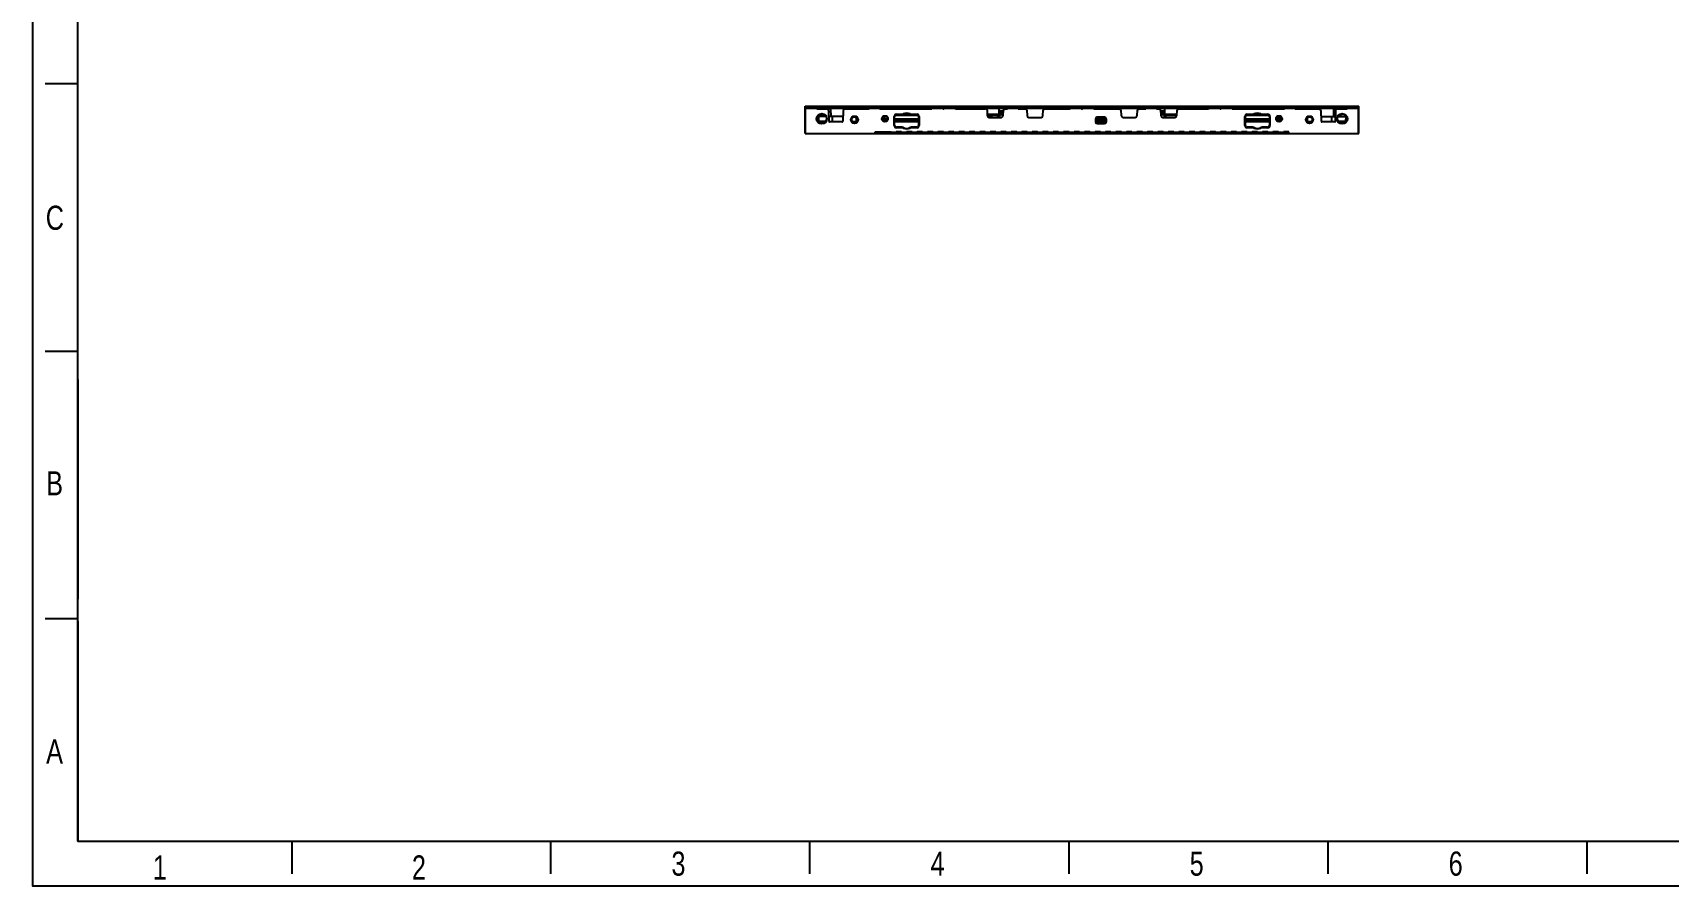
# Model space of a CAD drawing. Header units: millimetres. Extents: x 1927 to 14264, y 1863 to 5555.
# Drawn here: x 1927 to 3699, y 1863 to 2787 of the extents above; entities that cross this region are included whole.
import ezdxf

# ---------------------------------------------------------------- set-up
doc = ezdxf.new("R2010")
doc.units = ezdxf.units.MM
doc.layers.add('02___PRT_ALL_AXES', color=7, linetype='Continuous')
doc.styles.add('CKSTANDARD', font='arial.ttf')
doc.styles.add('Roamns', font='romans.shx')

# ---------------------------------------------------------------- blocks, each defined once
blk = doc.blocks.new('standard template')
for p, q in [((456, 14517), (54, 14517)), ((456, 11245), (54, 11245)), ((456, 10901), (456, 8211)), ((456, 8211), (456, 10446)), ((456, 6313), (456, 10291)), ((456, 7973), (54, 7973)), ((456, 7944), (456, 5254)), ((456, 5254), (37409, 5254)), ((3074, 5254), (3074, 4851)), ((6246, 4851), (6246, 5254)), ((9418, 4851), (9418, 5254)), ((12589, 4851), (12589, 5254)), ((15761, 4851), (15761, 5254)), ((18933, 4851), (18933, 5254))]:
    blk.add_line(p, q)
blk.add_lwpolyline([(37963, 4700), (-97, 4700), (-97, 30879), (37963, 30879)], close=True)
at = {"color": 7}
for points in [[(456, 6674), (456, 5964), (456, 5254), (456, 30226), (37409, 30226), (37409, 5254)], [(456, 9631), (456, 8921), (456, 8211)]]:
    blk.add_lwpolyline(points, dxfattribs=at)
at = {"style": 'CKSTANDARD', "width": 0.75}
for s, p in [('C', (62, 12732)), ('B', (67, 9483)), ('A', (67, 6202)), ('1', (1373, 4783)), ('2', (4545, 4783)), ('3', (7722, 4830)), ('4', (10894, 4830)), ('5', (14066, 4830)), ('6', (17237, 4830))]:
    blk.add_text(s, height=295, dxfattribs=at).set_placement(p)
at = {"style": 'Roamns'}
for tag, p in [('PAGE_NAME', (27466, 7594)), ('PROJECT_NAME', (27466, 6884)), ('DRAWN_NAME', (27466, 6174)), ('VERSION', (34241, 6174)), ('SELECT_DATA', (27466, 5464)), ('PAGE_NUMBER', (34241, 5464))]:
    blk.add_attdef(tag, p, '', height=285, dxfattribs=at)

msp = doc.modelspace()

# ---------------------------------------------------------------- linework, layer by layer
at = {"color": 7, "linetype": 'Continuous'}
for p, q in [((2763.77974, 2678.19868), (2763.77974, 2707.99868)), ((2763.77974, 2707.99868), (3363.77974, 2707.99868)), ((2763.77974, 2705.69868), (3363.77974, 2705.69868)), ((2764.27974, 2678.19868), (2764.27974, 2705.69868)), ((2776.57974, 2704.89868), (2775.77974, 2705.69868)), ((2776.57974, 2704.89868), (2787.09836, 2704.89868)), ((2778.08508, 2697.65663), (2778.23519, 2690.49063)), ((2786.24742, 2696.59868), (2778.10724, 2696.59868)), ((2778.77974, 2704.89868), (2778.77974, 2705.69868)), ((2785.02974, 2704.89868), (2785.02974, 2705.69868)), ((2787.52974, 2704.89868), (2787.52974, 2705.69868)), ((2789.09714, 2702.96848), (2789.50178, 2691.38123)), ((2804.7399, 2696.59868), (2789.31958, 2696.59868)), ((2790.02974, 2704.89868), (2790.02974, 2705.69868)), ((2793.27974, 2690.89868), (2793.27974, 2696.59868)), ((2804.96233, 2702.96848), (2804.5577, 2691.38123)), ((2806.96112, 2704.89868), (2832.97974, 2704.89868)), ((2817.81935, 2696.09868), (2816.74013, 2696.09868)), ((2819.42974, 2691.09868), (2819.42974, 2695.23406)), ((2824.12974, 2704.89868), (2824.12974, 2705.69868)), ((2833.77974, 2705.69868), (2832.97974, 2704.89868)), ((2844.57974, 2704.89868), (2843.77974, 2705.69868)), ((2844.57974, 2704.89868), (2900.97974, 2704.89868)), ((2847.52974, 2694.19868), (2847.72974, 2694.19868)), ((2847.52974, 2694.09868), (2853.02974, 2694.09868)), ((2847.77974, 2694.24868), (2847.72974, 2694.19868)), ((2847.77974, 2694.44868), (2847.77974, 2694.24868)), ((2848.17974, 2694.44868), (2847.77974, 2694.44868)), ((2847.77974, 2694.33408), (2847.85974, 2694.33408)), ((2847.85974, 2694.09868), (2847.85974, 2694.39868)), ((2848.09974, 2694.39868), (2847.85974, 2694.39868)), ((2847.85974, 2694.29868), (2848.09974, 2694.29868)), ((2848.09974, 2694.09868), (2848.09974, 2694.39868)), ((2848.09974, 2694.33408), (2848.17974, 2694.33408)), ((2848.17974, 2694.24868), (2848.17974, 2694.44868)), ((2848.22974, 2694.19868), (2848.17974, 2694.24868)), ((2848.22974, 2694.19868), (2848.52974, 2694.19868)), ((2848.57974, 2694.24868), (2848.52974, 2694.19868)), ((2848.57974, 2694.44868), (2848.57974, 2694.24868)), ((2848.97974, 2694.44868), (2848.57974, 2694.44868)), ((2848.57974, 2694.33408), (2848.65974, 2694.33408)), ((2848.65974, 2694.09868), (2848.65974, 2694.39868)), ((2848.89974, 2694.39868), (2848.65974, 2694.39868)), ((2848.65974, 2694.29868), (2848.89974, 2694.29868)), ((2848.89974, 2694.09868), (2848.89974, 2694.39868)), ((2848.89974, 2694.33408), (2848.97974, 2694.33408)), ((2848.97974, 2694.24868), (2848.97974, 2694.44868)), ((2849.02974, 2694.19868), (2848.97974, 2694.24868)), ((2849.02974, 2694.19868), (2849.32974, 2694.19868)), ((2849.37974, 2694.24868), (2849.32974, 2694.19868)), ((2849.37974, 2694.44868), (2849.37974, 2694.24868)), ((2849.77974, 2694.44868), (2849.37974, 2694.44868)), ((2849.37974, 2694.33408), (2849.45974, 2694.33408)), ((2849.45974, 2694.09868), (2849.45974, 2694.39868)), ((2849.69974, 2694.39868), (2849.45974, 2694.39868)), ((2849.45974, 2694.29868), (2849.69974, 2694.29868)), ((2849.69974, 2694.09868), (2849.69974, 2694.39868)), ((2849.69974, 2694.33408), (2849.77974, 2694.33408)), ((2849.77974, 2694.24868), (2849.77974, 2694.44868)), ((2849.82974, 2694.19868), (2849.77974, 2694.24868)), ((2849.82974, 2694.19868), (2850.12974, 2694.19868)), ((2850.17974, 2694.24868), (2850.12974, 2694.19868)), ((2850.17974, 2694.44868), (2850.17974, 2694.24868)), ((2850.57974, 2694.44868), (2850.17974, 2694.44868)), ((2850.17974, 2694.33408), (2850.25974, 2694.33408)), ((2850.25974, 2694.09868), (2850.25974, 2694.39868)), ((2850.49974, 2694.39868), (2850.25974, 2694.39868)), ((2850.25974, 2694.29868), (2850.49974, 2694.29868)), ((2850.49974, 2694.09868), (2850.49974, 2694.39868)), ((2850.49974, 2694.33408), (2850.57974, 2694.33408)), ((2850.57974, 2694.24868), (2850.57974, 2694.44868)), ((2850.62974, 2694.19868), (2850.57974, 2694.24868)), ((2850.62974, 2694.19868), (2853.02974, 2694.19868)), ((2853.42974, 2704.89868), (2853.42974, 2705.69868)), ((2860.27974, 2686.99868), (2860.27974, 2696.49868)), ((2860.27974, 2696.49868), (2860.77974, 2696.49868)), ((2860.77974, 2686.99868), (2860.77974, 2696.49868)), ((2860.77974, 2694.09868), (2886.77974, 2694.09868)), ((2861.73177, 2698.19868), (2885.82771, 2698.19868)), ((2862.77974, 2698.99868), (2868.44706, 2698.99869)), ((2862.77974, 2698.99868), (2862.77974, 2698.49868)), ((2862.77974, 2698.49868), (2868.44706, 2698.49868)), ((2868.44706, 2698.49868), (2868.44706, 2698.99868)), ((2870.00242, 2699.36327), (2870.22462, 2698.91535)), ((2876.69081, 2699.19868), (2870.86866, 2699.19868)), ((2877.5568, 2699.36338), (2877.33486, 2698.91534)), ((2878.77974, 2692.49868), (2878.77974, 2694.09868)), ((2879.11242, 2698.99869), (2884.77974, 2698.99868)), ((2879.11242, 2698.99868), (2879.11242, 2698.49868)), ((2879.11242, 2698.49868), (2884.77974, 2698.49868)), ((2884.77974, 2698.99868), (2884.77974, 2698.49868)), ((2885.77974, 2694.09868), (2885.77974, 2692.49868)), ((2886.77974, 2696.49868), (2886.77974, 2686.99868)), ((2887.27974, 2696.49868), (2886.77974, 2696.49868)), ((2887.27974, 2696.49868), (2887.27974, 2686.99868)), ((2890.02974, 2704.89868), (2890.02974, 2705.69868)), ((2892.52974, 2704.89868), (2892.52974, 2705.69868)), ((2898.77974, 2705.69868), (2898.77974, 2704.89868)), ((2901.77974, 2705.69868), (2900.97974, 2704.89868)), ((2913.17974, 2705.69868), (2913.17974, 2705.49868)), ((2913.77974, 2707.99868), (2913.77974, 2705.69868)), ((2914.37974, 2705.69868), (2914.37974, 2705.49868)), ((2926.57974, 2704.89868), (2925.77974, 2705.69868)), ((2926.57974, 2704.89868), (2959.35629, 2704.89868)), ((2928.77974, 2704.89868), (2928.77974, 2705.69868)), ((2935.02974, 2704.89868), (2935.02974, 2705.69868)), ((2937.52974, 2704.89868), (2937.52974, 2705.69868)), ((2940.02974, 2704.89868), (2940.02974, 2705.69868)), ((2960.85424, 2703.47719), (2961.16256, 2697.59401)), ((2961.07846, 2699.19868), (2974.12974, 2699.19868)), ((2961.13087, 2698.19868), (2972.17974, 2698.19868)), ((2961.14397, 2697.94868), (2966.27974, 2697.94868)), ((2972.17974, 2697.69868), (2961.16256, 2697.69868)), ((2963.20474, 2696.65868), (2961.45301, 2696.65868)), ((2961.47817, 2696.61868), (2965.5297, 2696.61868)), ((2966.12974, 2696.01868), (2962.08204, 2696.01868)), ((2962.45474, 2696.65868), (2962.45474, 2696.61868)), ((2963.15982, 2695.69868), (2976.39966, 2695.69868)), ((2965.82974, 2696.01868), (2965.82974, 2695.69868)), ((2966.02974, 2696.01868), (2966.02974, 2695.69868)), ((2966.12974, 2696.01868), (2966.12974, 2695.69868)), ((2966.27974, 2697.94868), (2966.27974, 2698.19868)), ((2967.77974, 2698.19868), (2967.77974, 2699.19868)), ((2969.77974, 2699.19868), (2969.77974, 2698.19868)), ((2971.77974, 2699.19868), (2971.77974, 2698.19868)), ((2972.17974, 2698.81868), (2972.17974, 2695.69868)), ((2972.17974, 2698.81868), (2974.12974, 2698.81868)), ((2972.27974, 2695.69868), (2972.27974, 2696.09868)), ((2972.27974, 2696.09868), (2974.87974, 2696.09868)), ((2973.27974, 2698.81868), (2973.27974, 2699.19868)), ((2974.12974, 2697.89868), (2974.12974, 2705.69868)), ((2974.12974, 2697.89868), (2974.87974, 2697.89868)), ((2975.37974, 2702.49868), (2974.87974, 2701.99868)), ((2974.87974, 2696.09868), (2974.87974, 2701.99868)), ((2974.87974, 2701.50868), (2978.02856, 2701.50868)), ((2978.02856, 2700.34868), (2974.87974, 2700.34868)), ((2978.44433, 2698.49868), (2974.87974, 2698.49868)), ((2978.65396, 2702.49868), (2975.37974, 2702.49868)), ((2978.02856, 2699.49868), (2978.02856, 2701.50868)), ((2978.02856, 2699.49868), (2978.49674, 2699.49868)), ((2978.39692, 2697.59401), (2978.70524, 2703.47719)), ((2980.20318, 2704.89868), (2982.97974, 2704.89868)), ((2983.77974, 2705.69868), (2982.97974, 2704.89868)), ((2994.57974, 2704.89868), (2993.77974, 2705.69868)), ((2994.57974, 2704.89868), (3002.35629, 2704.89868)), ((3003.42974, 2704.44299), (3003.42974, 2705.69868)), ((3003.85424, 2703.47719), (3004.16256, 2697.59401)), ((3004.96177, 2696.09868), (3005.27974, 2696.09868)), ((3005.27974, 2695.90697), (3005.27974, 2696.09868)), ((3006.15982, 2695.69868), (3019.39966, 2695.69868)), ((3021.39692, 2697.59401), (3021.70524, 2703.47719)), ((3023.20318, 2704.89868), (3050.97974, 2704.89868)), ((3037.52974, 2704.89868), (3037.52974, 2705.69868)), ((3040.02974, 2704.89868), (3040.02974, 2705.69868)), ((3042.52974, 2704.89868), (3042.52974, 2705.69868)), ((3048.77974, 2705.69868), (3048.77974, 2704.89868)), ((3051.77974, 2705.69868), (3050.97974, 2704.89868)), ((3063.17974, 2705.69868), (3063.17974, 2705.49868)), ((3063.77974, 2707.99868), (3063.77974, 2705.69868)), ((3064.37974, 2705.69868), (3064.37974, 2705.49868)), ((3076.57974, 2704.89868), (3075.77974, 2705.69868)), ((3076.57974, 2704.89868), (3104.35629, 2704.89868)), ((3078.27974, 2694.09868), (3090.27974, 2694.09868)), ((3078.27974, 2693.89868), (3078.27974, 2690.89868)), ((3078.77974, 2704.89868), (3078.77974, 2705.69868)), ((3088.27974, 2695.89868), (3080.27974, 2695.89868)), ((3090.27974, 2690.89868), (3090.27974, 2693.89868)), ((3105.85424, 2703.47719), (3106.16256, 2697.59401)), ((3108.15982, 2695.69868), (3121.39966, 2695.69868)), ((3122.27974, 2696.09868), (3122.59771, 2696.09868)), ((3122.27974, 2695.90697), (3122.27974, 2696.09868)), ((3123.39692, 2697.59401), (3123.70524, 2703.47719)), ((3124.12974, 2704.44299), (3124.12974, 2705.69868)), ((3125.20318, 2704.89868), (3132.97974, 2704.89868)), ((3133.77974, 2705.69868), (3132.97974, 2704.89868)), ((3144.57974, 2704.89868), (3143.77974, 2705.69868)), ((3144.57974, 2704.89868), (3147.35629, 2704.89868)), ((3148.85424, 2703.47719), (3149.16256, 2697.59401)), ((3152.17974, 2702.49868), (3148.90552, 2702.49868)), ((3149.06274, 2699.49868), (3149.52856, 2699.49868)), ((3152.67974, 2698.49868), (3149.11515, 2698.49868)), ((3149.52856, 2701.50868), (3152.67974, 2701.50868)), ((3149.52856, 2701.50868), (3149.52856, 2699.49868)), ((3152.67974, 2700.34868), (3149.52856, 2700.34868)), ((3151.15982, 2695.69868), (3164.39966, 2695.69868)), ((3152.67974, 2701.99868), (3152.17974, 2702.49868)), ((3152.67974, 2701.99868), (3152.67974, 2696.09868)), ((3152.67974, 2697.89868), (3153.42974, 2697.89868)), ((3152.98594, 2697.69868), (3152.67974, 2697.69868)), ((3152.67974, 2696.09868), (3155.27974, 2696.09868)), ((3153.42974, 2697.89868), (3153.42974, 2705.69868)), ((3153.42974, 2699.19868), (3166.48101, 2699.19868)), ((3154.27974, 2698.19868), (3166.42861, 2698.19868)), ((3155.27974, 2695.69868), (3155.27974, 2696.09868)), ((3166.39692, 2697.59401), (3166.70524, 2703.47719)), ((3168.20318, 2704.89868), (3200.97974, 2704.89868)), ((3187.52974, 2704.89868), (3187.52974, 2705.69868)), ((3190.02974, 2704.89868), (3190.02974, 2705.69868)), ((3192.52974, 2704.89868), (3192.52974, 2705.69868)), ((3198.77974, 2705.69868), (3198.77974, 2704.89868)), ((3201.77974, 2705.69868), (3200.97974, 2704.89868)), ((3213.17974, 2705.69868), (3213.17974, 2705.49868)), ((3213.77974, 2707.99868), (3213.77974, 2705.69868)), ((3214.37974, 2705.69868), (3214.37974, 2705.49868)), ((3226.57974, 2704.89868), (3225.77974, 2705.69868)), ((3226.57974, 2704.89868), (3282.97974, 2704.89868)), ((3228.77974, 2704.89868), (3228.77974, 2705.69868)), ((3235.02974, 2704.89868), (3235.02974, 2705.69868)), ((3237.52974, 2704.89868), (3237.52974, 2705.69868)), ((3240.27974, 2696.49868), (3240.77974, 2696.49868)), ((3240.27974, 2686.99868), (3240.27974, 2696.49868)), ((3240.77974, 2686.99868), (3240.77974, 2696.49868)), ((3240.77974, 2694.09868), (3266.77974, 2694.09868)), ((3241.73177, 2698.19868), (3265.82771, 2698.19868)), ((3241.77974, 2694.09868), (3241.77974, 2692.49868)), ((3242.77974, 2698.99868), (3248.44706, 2698.99869)), ((3242.77974, 2698.99868), (3242.77974, 2698.49868)), ((3242.77974, 2698.49868), (3248.44706, 2698.49868)), ((3248.44706, 2698.49868), (3248.44706, 2698.99868)), ((3248.77974, 2692.49868), (3248.77974, 2694.09868)), ((3250.00242, 2699.36327), (3250.22462, 2698.91535)), ((3250.86866, 2699.19868), (3256.69081, 2699.19868)), ((3257.5568, 2699.36338), (3257.33486, 2698.91534)), ((3259.11242, 2698.99869), (3264.77974, 2698.99868)), ((3259.11242, 2698.99868), (3259.11242, 2698.49868)), ((3259.11242, 2698.49868), (3264.77974, 2698.49868)), ((3264.77974, 2698.99868), (3264.77974, 2698.49868)), ((3267.27974, 2696.49868), (3266.77974, 2696.49868)), ((3266.77974, 2696.49868), (3266.77974, 2686.99868)), ((3267.27974, 2696.49868), (3267.27974, 2686.99868)), ((3274.12974, 2704.89868), (3274.12974, 2705.69868)), ((3276.92974, 2694.19868), (3274.52974, 2694.19868)), ((3274.52974, 2694.09868), (3280.02974, 2694.09868)), ((3276.97974, 2694.24868), (3276.92974, 2694.19868)), ((3277.37974, 2694.44868), (3276.97974, 2694.44868)), ((3276.97974, 2694.44868), (3276.97974, 2694.24868)), ((3276.97974, 2694.33408), (3277.05974, 2694.33408)), ((3277.29974, 2694.39868), (3277.05974, 2694.39868)), ((3277.05974, 2694.09868), (3277.05974, 2694.39868)), ((3277.05974, 2694.29868), (3277.29974, 2694.29868)), ((3277.29974, 2694.09868), (3277.29974, 2694.39868)), ((3277.29974, 2694.33408), (3277.37974, 2694.33408)), ((3277.37974, 2694.24868), (3277.37974, 2694.44868)), ((3277.42974, 2694.19868), (3277.37974, 2694.24868)), ((3277.42974, 2694.19868), (3277.72974, 2694.19868)), ((3277.77974, 2694.24868), (3277.72974, 2694.19868)), ((3278.17974, 2694.44868), (3277.77974, 2694.44868)), ((3277.77974, 2694.44868), (3277.77974, 2694.24868)), ((3277.77974, 2694.33408), (3277.85974, 2694.33408)), ((3278.09974, 2694.39868), (3277.85974, 2694.39868)), ((3277.85974, 2694.09868), (3277.85974, 2694.39868)), ((3277.85974, 2694.29868), (3278.09974, 2694.29868)), ((3278.09974, 2694.09868), (3278.09974, 2694.39868)), ((3278.09974, 2694.33408), (3278.17974, 2694.33408)), ((3278.17974, 2694.24868), (3278.17974, 2694.44868)), ((3278.22974, 2694.19868), (3278.17974, 2694.24868)), ((3278.22974, 2694.19868), (3278.52974, 2694.19868)), ((3278.57974, 2694.24868), (3278.52974, 2694.19868)), ((3278.97974, 2694.44868), (3278.57974, 2694.44868)), ((3278.57974, 2694.44868), (3278.57974, 2694.24868)), ((3278.57974, 2694.33408), (3278.65974, 2694.33408)), ((3278.89974, 2694.39868), (3278.65974, 2694.39868)), ((3278.65974, 2694.09868), (3278.65974, 2694.39868)), ((3278.65974, 2694.29868), (3278.89974, 2694.29868)), ((3278.89974, 2694.09868), (3278.89974, 2694.39868)), ((3278.89974, 2694.33408), (3278.97974, 2694.33408)), ((3278.97974, 2694.24868), (3278.97974, 2694.44868)), ((3279.02974, 2694.19868), (3278.97974, 2694.24868)), ((3279.02974, 2694.19868), (3279.32974, 2694.19868)), ((3279.37974, 2694.24868), (3279.32974, 2694.19868)), ((3279.77974, 2694.44868), (3279.37974, 2694.44868)), ((3279.37974, 2694.44868), (3279.37974, 2694.24868)), ((3279.37974, 2694.33408), (3279.45974, 2694.33408)), ((3279.69974, 2694.39868), (3279.45974, 2694.39868)), ((3279.45974, 2694.09868), (3279.45974, 2694.39868)), ((3279.45974, 2694.29868), (3279.69974, 2694.29868)), ((3279.69974, 2694.09868), (3279.69974, 2694.39868)), ((3279.69974, 2694.33408), (3279.77974, 2694.33408)), ((3279.77974, 2694.24868), (3279.77974, 2694.44868)), ((3279.82974, 2694.19868), (3279.77974, 2694.24868)), ((3279.82974, 2694.19868), (3280.02974, 2694.19868)), ((3283.77974, 2705.69868), (3282.97974, 2704.89868)), ((3294.57974, 2704.89868), (3293.77974, 2705.69868)), ((3294.57974, 2704.89868), (3320.59836, 2704.89868)), ((3303.42974, 2704.89868), (3303.42974, 2705.69868)), ((3308.12974, 2691.09868), (3308.12974, 2695.23406)), ((3310.81935, 2696.09868), (3309.74013, 2696.09868)), ((3322.59714, 2702.96848), (3323.00178, 2691.38123)), ((3322.81958, 2696.59868), (3338.2399, 2696.59868)), ((3334.27974, 2690.89868), (3334.27974, 2696.59868)), ((3337.52974, 2704.89868), (3337.52974, 2705.69868)), ((3338.46233, 2702.96848), (3338.0577, 2691.38123)), ((3340.02974, 2704.89868), (3340.02974, 2705.69868)), ((3340.46112, 2704.89868), (3350.97974, 2704.89868)), ((3341.31206, 2696.59868), (3349.45223, 2696.59868)), ((3341.48937, 2696.89326), (3341.49708, 2696.59868)), ((3342.52974, 2704.89868), (3342.52974, 2705.69868)), ((3343.93691, 2698.89664), (3343.99708, 2696.59868)), ((3345.36502, 2699.19868), (3346.45212, 2699.19868)), ((3348.77974, 2705.69868), (3348.77974, 2704.89868)), ((3349.47439, 2697.65663), (3349.32429, 2690.49063)), ((3351.77974, 2705.69868), (3350.97974, 2704.89868)), ((3363.27974, 2678.19868), (3363.27974, 2705.69868)), ((3363.77974, 2678.19868), (3363.77974, 2707.99868)), ((2763.77974, 2678.19868), (3363.77974, 2678.19868)), ((2804.058, 2690.89868), (2790.00147, 2690.89868)), ((2815.09636, 2691.09868), (2819.46311, 2691.09868)), ((2839.77974, 2678.19868), (2839.77974, 2680.19868)), ((2839.77974, 2680.19868), (2856.87899, 2680.19868)), ((2848.12451, 2692.49868), (2852.43497, 2692.49868)), ((2848.32937, 2680.19868), (2848.36597, 2679.58298)), ((2856.9522, 2679.58298), (2848.36597, 2679.58298)), ((3281.2713, 2679.29868), (2848.7058, 2679.29868)), ((2856.87899, 2680.19868), (2856.9522, 2679.58298)), ((2860.27974, 2686.99868), (2860.77974, 2686.99868)), ((2860.77974, 2692.49868), (2886.77974, 2692.49868)), ((2860.77974, 2691.09868), (2886.77974, 2691.09868)), ((2862.32376, 2680.19868), (2862.25055, 2679.58298)), ((2868.29545, 2679.58298), (2862.25055, 2679.58298)), ((2868.22225, 2680.19868), (2862.32376, 2680.19868)), ((2862.77974, 2684.49868), (2862.77974, 2684.99868)), ((2868.44706, 2684.99868), (2862.77974, 2684.99868)), ((2868.44706, 2684.49868), (2862.77974, 2684.49868)), ((2868.22225, 2680.19868), (2868.29545, 2679.58298)), ((2868.44706, 2684.49868), (2868.44706, 2684.99868)), ((2870.00267, 2684.13398), (2870.22462, 2684.58202)), ((2873.66701, 2680.19868), (2873.59381, 2679.58298)), ((2879.63871, 2679.58298), (2873.59381, 2679.58298)), ((2879.5655, 2680.19868), (2873.66701, 2680.19868)), ((2877.55705, 2684.1341), (2877.33486, 2684.58202)), ((2879.11242, 2684.99868), (2879.11242, 2684.49868)), ((2884.77974, 2684.99868), (2879.11242, 2684.99868)), ((2884.77974, 2684.49868), (2879.11242, 2684.49868)), ((2879.5655, 2680.19868), (2879.63871, 2679.58298)), ((2884.77974, 2684.49868), (2884.77974, 2684.99868)), ((2885.01026, 2680.19868), (2884.93706, 2679.58298)), ((2890.98196, 2679.58298), (2884.93706, 2679.58298)), ((2890.90876, 2680.19868), (2885.01026, 2680.19868)), ((2887.27974, 2686.99868), (2886.77974, 2686.99868)), ((2888.14337, 2679.29868), (2888.14337, 2678.49868)), ((2888.14337, 2678.49868), (2891.31949, 2679.09868)), ((2891.31949, 2678.49868), (2888.14337, 2678.49868)), ((2890.90876, 2680.19868), (2890.98196, 2679.58298)), ((2891.31949, 2678.54868), (2891.31949, 2679.09868)), ((2894.94933, 2678.19868), (2908.7393, 2679.21176)), ((2896.35352, 2680.19868), (2896.28032, 2679.58298)), ((2902.32522, 2679.58298), (2896.28032, 2679.58298)), ((2902.25201, 2680.19868), (2896.35352, 2680.19868)), ((2902.25201, 2680.19868), (2902.32522, 2679.58298)), ((2907.69677, 2680.19868), (2907.62357, 2679.58298)), ((2913.66847, 2679.58298), (2907.62357, 2679.58298)), ((2913.59527, 2680.19868), (2907.69677, 2680.19868)), ((2908.7393, 2679.21176), (2908.7393, 2679.29868)), ((2913.59527, 2680.19868), (2913.66847, 2679.58298)), ((2919.04003, 2680.19868), (2918.96682, 2679.58298)), ((2925.01172, 2679.58298), (2918.96682, 2679.58298)), ((2924.93852, 2680.19868), (2919.04003, 2680.19868)), ((2924.93852, 2680.19868), (2925.01172, 2679.58298)), ((2930.38328, 2680.19868), (2930.31008, 2679.58298)), ((2936.35498, 2679.58298), (2930.31008, 2679.58298)), ((2936.28177, 2680.19868), (2930.38328, 2680.19868)), ((2936.28177, 2680.19868), (2936.35498, 2679.58298)), ((2941.72654, 2680.19868), (2941.65333, 2679.58298)), ((2947.69823, 2679.58298), (2941.65333, 2679.58298)), ((2947.62503, 2680.19868), (2941.72654, 2680.19868)), ((2947.62503, 2680.19868), (2947.69823, 2679.58298)), ((2953.06979, 2680.19868), (2952.99659, 2679.58298)), ((2959.04149, 2679.58298), (2952.99659, 2679.58298)), ((2958.96828, 2680.19868), (2953.06979, 2680.19868)), ((2953.44405, 2678.19868), (2958.81715, 2679.29868)), ((2958.96828, 2680.19868), (2959.04149, 2679.58298)), ((2963.65922, 2679.27668), (2962.74701, 2679.29868)), ((2967.71137, 2679.20237), (2962.80871, 2678.19868)), ((2963.71802, 2679.27528), (2963.65922, 2679.27668)), ((2964.41305, 2680.19868), (2964.33984, 2679.58298)), ((2970.38474, 2679.58298), (2964.33984, 2679.58298)), ((2970.31154, 2680.19868), (2964.41305, 2680.19868)), ((2964.72858, 2679.25218), (2964.7024, 2679.25272)), ((2964.72842, 2679.25215), (2964.7024, 2679.25272)), ((2968.4656, 2679.19868), (2968.4656, 2679.29868)), ((2968.4656, 2679.19868), (3165.5437, 2679.19868)), ((2970.31154, 2680.19868), (2970.38474, 2679.58298)), ((2975.7563, 2680.19868), (2975.6831, 2679.58298)), ((2981.728, 2679.58298), (2975.6831, 2679.58298)), ((2981.65479, 2680.19868), (2975.7563, 2680.19868)), ((2981.65479, 2680.19868), (2981.728, 2679.58298)), ((2987.09955, 2680.19868), (2987.02635, 2679.58298)), ((2993.07125, 2679.58298), (2987.02635, 2679.58298)), ((2992.99805, 2680.19868), (2987.09955, 2680.19868)), ((2992.99805, 2680.19868), (2993.07125, 2679.58298)), ((2998.44281, 2680.19868), (2998.36961, 2679.58298)), ((3004.41451, 2679.58298), (2998.36961, 2679.58298)), ((3004.3413, 2680.19868), (2998.44281, 2680.19868)), ((3004.3413, 2680.19868), (3004.41451, 2679.58298)), ((3009.78606, 2680.19868), (3009.71286, 2679.58298)), ((3015.75776, 2679.58298), (3009.71286, 2679.58298)), ((3015.68456, 2680.19868), (3009.78606, 2680.19868)), ((3015.68456, 2680.19868), (3015.75776, 2679.58298)), ((3021.12932, 2680.19868), (3021.05611, 2679.58298)), ((3027.10101, 2679.58298), (3021.05611, 2679.58298)), ((3027.02781, 2680.19868), (3021.12932, 2680.19868)), ((3027.02781, 2680.19868), (3027.10101, 2679.58298)), ((3032.47257, 2680.19868), (3032.39937, 2679.58298)), ((3038.44427, 2679.58298), (3032.39937, 2679.58298)), ((3038.37107, 2680.19868), (3032.47257, 2680.19868)), ((3038.37107, 2680.19868), (3038.44427, 2679.58298)), ((3043.81583, 2680.19868), (3043.74262, 2679.58298)), ((3049.78752, 2679.58298), (3043.74262, 2679.58298)), ((3049.71432, 2680.19868), (3043.81583, 2680.19868)), ((3049.71432, 2680.19868), (3049.78752, 2679.58298)), ((3055.15908, 2680.19868), (3055.08588, 2679.58298)), ((3061.13078, 2679.58298), (3055.08588, 2679.58298)), ((3061.05757, 2680.19868), (3055.15908, 2680.19868)), ((3061.05757, 2680.19868), (3061.13078, 2679.58298)), ((3066.50234, 2680.19868), (3066.42913, 2679.58298)), ((3072.47403, 2679.58298), (3066.42913, 2679.58298)), ((3072.40083, 2680.19868), (3066.50234, 2680.19868)), ((3072.40083, 2680.19868), (3072.47403, 2679.58298)), ((3077.84559, 2680.19868), (3077.77239, 2679.58298)), ((3083.81729, 2679.58298), (3077.77239, 2679.58298)), ((3083.74408, 2680.19868), (3077.84559, 2680.19868)), ((3078.27974, 2692.49868), (3090.27974, 2692.49868)), ((3078.27974, 2691.09868), (3090.27974, 2691.09868)), ((3080.27974, 2688.89868), (3088.27974, 2688.89868)), ((3083.74408, 2680.19868), (3083.81729, 2679.58298)), ((3085.17974, 2691.19868), (3085.17974, 2691.09868)), ((3085.46983, 2691.19868), (3085.17974, 2691.19868)), ((3085.46983, 2692.49868), (3085.46983, 2691.09868)), ((3089.18884, 2680.19868), (3089.11564, 2679.58298)), ((3095.16054, 2679.58298), (3089.11564, 2679.58298)), ((3095.08734, 2680.19868), (3089.18884, 2680.19868)), ((3095.08734, 2680.19868), (3095.16054, 2679.58298)), ((3100.5321, 2680.19868), (3100.4589, 2679.58298)), ((3106.5038, 2679.58298), (3100.4589, 2679.58298)), ((3106.43059, 2680.19868), (3100.5321, 2680.19868)), ((3106.43059, 2680.19868), (3106.5038, 2679.58298)), ((3111.87535, 2680.19868), (3111.80215, 2679.58298)), ((3117.84705, 2679.58298), (3111.80215, 2679.58298)), ((3117.77385, 2680.19868), (3111.87535, 2680.19868)), ((3117.77385, 2680.19868), (3117.84705, 2679.58298)), ((3123.21861, 2680.19868), (3123.1454, 2679.58298)), ((3129.1903, 2679.58298), (3123.1454, 2679.58298)), ((3129.1171, 2680.19868), (3123.21861, 2680.19868)), ((3129.1171, 2680.19868), (3129.1903, 2679.58298)), ((3134.56186, 2680.19868), (3134.48866, 2679.58298)), ((3140.53356, 2679.58298), (3134.48866, 2679.58298)), ((3140.46036, 2680.19868), (3134.56186, 2680.19868)), ((3140.46036, 2680.19868), (3140.53356, 2679.58298)), ((3145.90512, 2680.19868), (3145.83191, 2679.58298)), ((3151.87681, 2679.58298), (3145.83191, 2679.58298)), ((3151.80361, 2680.19868), (3145.90512, 2680.19868)), ((3151.80361, 2680.19868), (3151.87681, 2679.58298)), ((3165.5437, 2679.19868), (3156.81643, 2678.19868)), ((3157.24837, 2680.19868), (3157.17517, 2679.58298)), ((3163.22007, 2679.58298), (3157.17517, 2679.58298)), ((3163.14686, 2680.19868), (3157.24837, 2680.19868)), ((3239.4161, 2678.69868), (3161.18006, 2678.69868)), ((3163.14686, 2680.19868), (3163.22007, 2679.58298)), ((3165.5437, 2679.29868), (3165.5437, 2679.19868)), ((3168.59163, 2680.19868), (3168.51842, 2679.58298)), ((3174.56332, 2679.58298), (3168.51842, 2679.58298)), ((3174.49012, 2680.19868), (3168.59163, 2680.19868)), ((3174.49012, 2680.19868), (3174.56332, 2679.58298)), ((3179.93488, 2680.19868), (3179.86168, 2679.58298)), ((3185.90658, 2679.58298), (3179.86168, 2679.58298)), ((3185.83337, 2680.19868), (3179.93488, 2680.19868)), ((3185.83337, 2680.19868), (3185.90658, 2679.58298)), ((3191.27813, 2680.19868), (3191.20493, 2679.58298)), ((3197.24983, 2679.58298), (3191.20493, 2679.58298)), ((3197.17663, 2680.19868), (3191.27813, 2680.19868)), ((3197.17663, 2680.19868), (3197.24983, 2679.58298)), ((3202.62139, 2680.19868), (3202.54819, 2679.58298)), ((3208.59309, 2679.58298), (3202.54819, 2679.58298)), ((3208.51988, 2680.19868), (3202.62139, 2680.19868)), ((3208.51988, 2680.19868), (3208.59309, 2679.58298)), ((3213.96464, 2680.19868), (3213.89144, 2679.58298)), ((3219.93634, 2679.58298), (3213.89144, 2679.58298)), ((3219.86314, 2680.19868), (3213.96464, 2680.19868)), ((3217.12171, 2678.69868), (3217.12171, 2679.29868)), ((3219.86314, 2680.19868), (3219.93634, 2679.58298)), ((3221.08883, 2678.69868), (3221.08883, 2679.29868)), ((3225.3079, 2680.19868), (3225.23469, 2679.58298)), ((3231.27959, 2679.58298), (3225.23469, 2679.58298)), ((3231.20639, 2680.19868), (3225.3079, 2680.19868)), ((3231.20639, 2680.19868), (3231.27959, 2679.58298)), ((3236.65115, 2680.19868), (3236.57795, 2679.58298)), ((3242.62285, 2679.58298), (3236.57795, 2679.58298)), ((3242.54965, 2680.19868), (3236.65115, 2680.19868)), ((3239.4161, 2679.29868), (3239.4161, 2678.69868)), ((3240.27974, 2686.99868), (3240.77974, 2686.99868)), ((3240.77974, 2692.49868), (3266.77974, 2692.49868)), ((3240.77974, 2691.09868), (3266.77974, 2691.09868)), ((3242.54965, 2680.19868), (3242.62285, 2679.58298)), ((3248.44706, 2684.99868), (3242.77974, 2684.99868)), ((3242.77974, 2684.49868), (3242.77974, 2684.99868)), ((3248.44706, 2684.49868), (3242.77974, 2684.49868)), ((3247.99441, 2680.19868), (3247.9212, 2679.58298)), ((3253.9661, 2679.58298), (3247.9212, 2679.58298)), ((3253.8929, 2680.19868), (3247.99441, 2680.19868)), ((3248.44706, 2684.49868), (3248.44706, 2684.99868)), ((3250.00267, 2684.13398), (3250.22462, 2684.58202)), ((3253.8929, 2680.19868), (3253.9661, 2679.58298)), ((3257.55705, 2684.1341), (3257.33486, 2684.58202)), ((3264.77974, 2684.99868), (3259.11242, 2684.99868)), ((3259.11242, 2684.99868), (3259.11242, 2684.49868)), ((3264.77974, 2684.49868), (3259.11242, 2684.49868)), ((3259.33766, 2680.19868), (3259.26446, 2679.58298)), ((3265.30936, 2679.58298), (3259.26446, 2679.58298)), ((3265.23615, 2680.19868), (3259.33766, 2680.19868)), ((3264.77974, 2684.49868), (3264.77974, 2684.99868)), ((3265.23615, 2680.19868), (3265.30936, 2679.58298)), ((3267.27974, 2686.99868), (3266.77974, 2686.99868)), ((3270.68092, 2680.19868), (3270.60771, 2679.58298)), ((3276.65261, 2679.58298), (3270.60771, 2679.58298)), ((3276.57941, 2680.19868), (3270.68092, 2680.19868)), ((3275.12451, 2692.49868), (3279.43497, 2692.49868)), ((3276.57941, 2680.19868), (3276.65261, 2679.58298)), ((3282.02417, 2680.19868), (3281.95097, 2679.58298)), ((3287.77974, 2680.19868), (3282.02417, 2680.19868)), ((3287.77974, 2678.19868), (3287.77974, 2680.19868)), ((3308.09636, 2691.09868), (3312.46311, 2691.09868)), ((3337.558, 2690.89868), (3323.50147, 2690.89868))]:
    msp.add_line(p, q, dxfattribs=at)
for centre, radius in [((2781.77974, 2694.14868), 5.6), ((2781.77974, 2694.14868), 5.1), ((2817.27974, 2693.14868), 4), ((2817.27974, 2693.14868), 3.5), ((2850.27974, 2694.19868), 3.25), ((2850.27974, 2694.19868), 2.75), ((3277.27974, 2694.19868), 3.25), ((3277.27974, 2694.19868), 2.75), ((3310.27974, 2693.14868), 4), ((3310.27974, 2693.14868), 3.5), ((3345.77974, 2694.14868), 5.6), ((3345.77974, 2694.14868), 5.1)]:
    msp.add_circle(centre, radius, dxfattribs=at)
for centre, radius, start, end in [((2787.09836, 2702.89868), 2, 2, 90), ((2806.96112, 2702.89868), 2, 90, 178), ((2862.77974, 2696.49868), 2.5, 90, 180), ((2862.77974, 2696.49868), 2, 90, 180), ((2868.44706, 2702.49868), 3.5, 270.00000091, 296.38432975), ((2868.44706, 2702.49868), 4, 270, 296.38432975), ((2873.77974, 2691.74868), 8.5, 63.61567025, 116.38432975), ((2873.77974, 2691.74868), 8, 63.61567025, 116.38432975), ((2874.02974, 2692.39868), 7.5, 112.90035732, 114.4831277), ((2874.02974, 2692.39868), 7, 76.96587667, 102.96688167), ((2879.11242, 2702.49868), 4, 243.61567025, 270), ((2879.11242, 2702.49868), 3.5, 243.61567025, 269.99999814), ((2884.77974, 2696.49868), 2.5, 0, 90), ((2884.77974, 2696.49868), 2, 0, 90), ((2913.77974, 2705.49868), 0.6, 180, 0), ((2959.35629, 2703.39868), 1.5, 3, 90), ((2963.15982, 2697.69868), 2, 183, 270), ((2965.22974, 2696.01868), 0.6, 0, 90), ((2965.42974, 2696.01868), 0.6, 0, 90), ((2965.52974, 2696.01868), 0.6, 0, 90), ((2976.39966, 2697.69868), 2, 270, 357), ((2980.20318, 2703.39868), 1.5, 90, 177), ((3002.35629, 2703.39868), 1.5, 3, 90), ((3006.15982, 2697.69868), 2, 183, 270), ((3019.39966, 2697.69868), 2, 270, 357), ((3023.20318, 2703.39868), 1.5, 90, 177), ((3063.77974, 2705.49868), 0.6, 180, 360), ((3080.27974, 2693.89868), 2, 90, 180), ((3088.27974, 2693.89868), 2, 0, 90), ((3104.35629, 2703.39868), 1.5, 3, 90), ((3108.15982, 2697.69868), 2, 183, 270), ((3121.39966, 2697.69868), 2, 270, 357), ((3125.20318, 2703.39868), 1.5, 90, 177), ((3147.35629, 2703.39868), 1.5, 3, 90), ((3151.15982, 2697.69868), 2, 183, 270), ((3154.27974, 2696.19868), 2, 120.83479226, 143.27172384), ((3154.27974, 2696.19868), 2, 90, 115.48208973), ((3164.39966, 2697.69868), 2, 270, 357), ((3168.20318, 2703.39868), 1.5, 90, 177), ((3213.77974, 2705.49868), 0.6, 180, 0), ((3242.77974, 2696.49868), 2.5, 90, 180), ((3242.77974, 2696.49868), 2, 90, 180), ((3248.44706, 2702.49868), 3.5, 270.00000091, 296.38432974), ((3248.44706, 2702.49868), 4, 270, 296.38432975), ((3253.77974, 2691.74868), 8.5, 63.61567025, 116.38432975), ((3253.77974, 2691.74868), 8, 63.61567025, 116.38432975), ((3254.02974, 2692.39868), 7.5, 112.90035732, 114.4831277), ((3254.02974, 2692.39868), 7, 76.96587667, 102.96688167), ((3259.11242, 2702.49868), 4, 243.61567025, 270), ((3259.11242, 2702.49868), 3.5, 243.61567026, 269.99999814), ((3264.77974, 2696.49868), 2.5, 0, 90), ((3264.77974, 2696.49868), 2, 0, 90), ((3320.59836, 2702.89868), 2, 2, 90), ((3340.46112, 2702.89868), 2, 90, 178), ((3345.36502, 2693.19868), 6, 90, 93.57552428), ((2790.00147, 2691.39868), 0.5, 182, 270), ((2804.058, 2691.39868), 0.5, 270, 358), ((2862.77974, 2686.99868), 2.5, 180, 270), ((2862.77974, 2686.99868), 2, 180, 270), ((2868.44706, 2680.99868), 4, 63.61567025, 90), ((2868.44706, 2680.99868), 3.5, 63.61567025, 89.99999816), ((2873.77974, 2691.74868), 8.5, 243.61567025, 296.38432974), ((2873.77974, 2691.74868), 8, 243.61567025, 296.38432975), ((2879.11242, 2680.99868), 4, 90, 116.38432975), ((2879.11242, 2680.99868), 3.5, 90.00000103, 116.38432978), ((2884.77974, 2686.99868), 2.5, 270, 0), ((2884.77974, 2686.99868), 2, 270, 0), ((3080.27974, 2690.89868), 2, 180, 270), ((3088.27974, 2690.89868), 2, 270, 0), ((3242.77974, 2686.99868), 2.5, 180, 270), ((3242.77974, 2686.99868), 2, 180, 270), ((3248.44706, 2680.99868), 4, 63.61567025, 90), ((3248.44706, 2680.99868), 3.5, 63.61567026, 89.99999891), ((3253.77974, 2691.74868), 8.5, 243.61567025, 296.38432975), ((3253.77974, 2691.74868), 8, 243.61567025, 296.38432975), ((3259.11242, 2680.99868), 4, 90, 116.38432975), ((3259.11242, 2680.99868), 3.5, 90.00000108, 116.38432975), ((3264.77974, 2686.99868), 2.5, 270, 0), ((3264.77974, 2686.99868), 2, 270, 0), ((3323.50147, 2691.39868), 0.5, 182, 270), ((3337.558, 2691.39868), 0.5, 270, 358)]:
    msp.add_arc(centre, radius, start, end, dxfattribs=at)
for centre, major_axis, ratio, start_param, end_param in [((2848.7058, 2679.59868), (0.3403, 0), 0.8815812116, -3.089232776, -1.5707963268), ((2857.63186, 2679.59868), (-0.6806, 0), 0.4407906058, 0.0523598776, 1.5707963268), ((2861.57089, 2679.59868), (0.6806, 0), 0.4407906058, 4.7123889804, 6.2308254296), ((2868.97511, 2679.59868), (-0.6806, 0), 0.4407906058, 0.0523598776, 1.5707963268), ((2872.91414, 2679.59868), (0.6806, 0), 0.4407906058, 4.7123889804, 6.2308254296), ((2880.31837, 2679.59868), (-0.6806, 0), 0.4407906058, 0.0523598776, 1.5707963268), ((2884.2574, 2679.59868), (0.6806, 0), 0.4407906058, 4.7123889804, 6.2308254296), ((2891.66162, 2679.59868), (-0.6806, 0), 0.4407906058, 0.0523598776, 1.5707963268), ((2892.11351, 2678.54868), (-0.79403, 0), 0.4407906058, 0, 1.5707963268), ((2895.60065, 2679.59868), (0.6806, 0), 0.4407906058, -1.5707963268, -0.0523598776), ((2903.00488, 2679.59868), (-0.6806, 0), 0.4407906058, 0.0523598776, 1.5707963268), ((2906.94391, 2679.59868), (0.6806, 0), 0.4407906058, -1.5707963268, -0.0523598776), ((2908.7393, 2677.86535), (8.99944, 0.6762), 0.1487803948, 1.4010430359, 1.5596178061), ((2914.34813, 2679.59868), (-0.6806, 0), 0.4407906058, 0.0523598776, 1.5707963268), ((2918.28716, 2679.59868), (0.6806, 0), 0.4407906058, -1.5707963268, -0.0523598776), ((2925.69139, 2679.59868), (-0.6806, 0), 0.4407906058, 0.0523598776, 1.5707963268), ((2929.63042, 2679.59868), (0.6806, 0), 0.4407906058, -1.5707963268, -0.0523598776), ((2937.03464, 2679.59868), (-0.6806, 0), 0.4407906058, 0.0523598776, 1.5707963268), ((2940.97367, 2679.59868), (0.6806, 0), 0.4407906058, -1.5707963268, -0.0523598776), ((2948.3779, 2679.59868), (-0.6806, 0), 0.4407906058, 0.0523598776, 1.5707963268), ((2952.31693, 2679.59868), (0.6806, 0), 0.4407906058, -1.5707963268, -0.0523598776), ((2959.72115, 2679.59868), (-0.6806, 0), 0.4407906058, 0.0523598776, 1.5707963268), ((2963.66018, 2679.59868), (0.6806, 0), 0.4407906058, -1.5707963268, -0.0523598776), ((2968.4656, 2683.39868), (18, 0), 0.2333333333, -1.6127104686, -1.5707963268), ((2971.0644, 2679.59868), (-0.6806, 0), 0.4407906058, 0.0523598776, 1.5707963268), ((2975.00343, 2679.59868), (0.6806, 0), 0.4407906058, 4.7123889804, 6.2308254296), ((2982.40766, 2679.59868), (-0.6806, 0), 0.4407906058, 0.0523598776, 1.5707963268), ((2986.34669, 2679.59868), (0.6806, 0), 0.4407906058, 4.7123889804, 6.2308254296), ((2993.75091, 2679.59868), (-0.6806, 0), 0.4407906058, 0.0523598776, 1.5707963268), ((2997.68994, 2679.59868), (0.6806, 0), 0.4407906058, 4.7123889804, 6.2308254296), ((3005.09417, 2679.59868), (-0.6806, 0), 0.4407906058, 0.0523598776, 1.5707963268), ((3009.0332, 2679.59868), (0.6806, 0), 0.4407906058, 4.7123889804, 6.2308254296), ((3016.43742, 2679.59868), (-0.6806, 0), 0.4407906058, 0.0523598776, 1.5707963268), ((3020.37645, 2679.59868), (0.6806, 0), 0.4407906058, 4.7123889804, 6.2308254296), ((3027.78068, 2679.59868), (-0.6806, 0), 0.4407906058, 0.0523598776, 1.5707963268), ((3031.71971, 2679.59868), (0.6806, 0), 0.4407906058, 4.7123889804, 6.2308254296), ((3039.12393, 2679.59868), (-0.6806, 0), 0.4407906058, 0.0523598776, 1.5707963268), ((3043.06296, 2679.59868), (0.6806, 0), 0.4407906058, 4.7123889804, 6.2308254296), ((3050.46719, 2679.59868), (-0.6806, 0), 0.4407906058, 0.0523598776, 1.5707963268), ((3054.40622, 2679.59868), (0.6806, 0), 0.4407906058, 4.7123889804, 6.2308254296), ((3061.81044, 2679.59868), (-0.6806, 0), 0.4407906058, 0.0523598776, 1.5707963268), ((3065.74947, 2679.59868), (0.6806, 0), 0.4407906058, 4.7123889804, 6.2308254296), ((3073.15369, 2679.59868), (-0.6806, 0), 0.4407906058, 0.0523598776, 1.5707963268), ((3077.09272, 2679.59868), (0.6806, 0), 0.4407906058, 4.7123889804, 6.2308254296), ((3084.49695, 2679.59868), (-0.6806, 0), 0.4407906058, 0.0523598776, 1.5707963268), ((3088.43598, 2679.59868), (0.6806, 0), 0.4407906058, 4.7123889804, 6.2308254296), ((3095.8402, 2679.59868), (-0.6806, 0), 0.4407906058, 0.0523598776, 1.5707963268), ((3099.77923, 2679.59868), (0.6806, 0), 0.4407906058, 4.7123889804, 6.2308254296), ((3107.18346, 2679.59868), (-0.6806, 0), 0.4407906058, 0.0523598776, 1.5707963268), ((3111.12249, 2679.59868), (0.6806, 0), 0.4407906058, 4.7123889804, 6.2308254296), ((3118.52671, 2679.59868), (-0.6806, 0), 0.4407906058, 0.0523598776, 1.5707963268), ((3122.46574, 2679.59868), (0.6806, 0), 0.4407906058, 4.7123889804, 6.2308254296), ((3129.86997, 2679.59868), (-0.6806, 0), 0.4407906058, 0.0523598776, 1.5707963268), ((3133.809, 2679.59868), (0.6806, 0), 0.4407906058, 4.7123889804, 6.2308254296), ((3141.21322, 2679.59868), (-0.6806, 0), 0.4407906058, 0.0523598776, 1.5707963268), ((3145.15225, 2679.59868), (0.6806, 0), 0.4407906058, 4.7123889804, 6.2308254296), ((3152.55648, 2679.59868), (-0.6806, 0), 0.4407906058, 0.0523598776, 1.5707963268), ((3156.49551, 2679.59868), (0.6806, 0), 0.4407906058, 4.7123889804, 6.2308254296), ((3163.89973, 2679.59868), (-0.6806, 0), 0.4407906058, 0.0523598776, 1.5707963268), ((3167.83876, 2679.59868), (0.6806, 0), 0.4407906058, -1.5707963268, -0.0523598776), ((3175.24298, 2679.59868), (-0.6806, 0), 0.4407906058, 0.0523598776, 1.5707963268), ((3179.18201, 2679.59868), (0.6806, 0), 0.4407906058, -1.5707963268, -0.0523598776), ((3186.58624, 2679.59868), (-0.6806, 0), 0.4407906058, 0.0523598776, 1.5707963268), ((3190.52527, 2679.59868), (0.6806, 0), 0.4407906058, -1.5707963268, -0.0523598776), ((3197.92949, 2679.59868), (-0.6806, 0), 0.4407906058, 0.0523598776, 1.5707963268), ((3201.86852, 2679.59868), (0.6806, 0), 0.4407906058, -1.5707963268, -0.0523598776), ((3209.27275, 2679.59868), (-0.6806, 0), 0.4407906058, 0.0523598776, 1.5707963268), ((3213.21178, 2679.59868), (0.6806, 0), 0.4407906058, -1.5707963268, -0.0523598776), ((3220.616, 2679.59868), (-0.6806, 0), 0.4407906058, 0.0523598776, 1.5707963268), ((3224.55503, 2679.59868), (0.6806, 0), 0.4407906058, -1.5707963268, -0.0523598776), ((3231.95926, 2679.59868), (-0.6806, 0), 0.4407906058, 0.0523598776, 1.5707963268), ((3235.89829, 2679.59868), (0.6806, 0), 0.4407906058, -1.5707963268, -0.0523598776), ((3243.30251, 2679.59868), (-0.6806, 0), 0.4407906058, 0.0523598776, 1.5707963268), ((3247.24154, 2679.59868), (0.6806, 0), 0.4407906058, -1.5707963268, -0.0523598776), ((3254.64577, 2679.59868), (-0.6806, 0), 0.4407906058, 0.0523598776, 1.5707963268), ((3258.5848, 2679.59868), (0.6806, 0), 0.4407906058, -1.5707963268, -0.0523598776), ((3265.98902, 2679.59868), (-0.6806, 0), 0.4407906058, 0.0523598776, 1.5707963268), ((3269.92805, 2679.59868), (0.6806, 0), 0.4407906058, -1.5707963268, -0.0523598776), ((3277.33227, 2679.59868), (-0.6806, 0), 0.4407906058, 0.0523598776, 1.5707963268), ((3281.2713, 2679.59868), (0.6806, 0), 0.4407906058, -1.5707963268, -0.0523598776)]:
    msp.add_ellipse(centre, major_axis=major_axis, ratio=ratio, start_param=start_param, end_param=end_param, dxfattribs=at)
for points, knots in [([(2962.90474, 2696.65868), (2962.91376, 2696.65868), (2962.93205, 2696.65711), (2962.95912, 2696.65014), (2962.98576, 2696.63863), (2963.00258, 2696.62828), (2963.01084, 2696.62248)], [0, 0, 0, 0, 0.2379078404, 0.4811400316, 0.7339389289, 1, 1, 1, 1]), ([(2963.10474, 2696.65868), (2963.11376, 2696.65868), (2963.13205, 2696.65711), (2963.15912, 2696.65014), (2963.18575, 2696.63863), (2963.20258, 2696.62828), (2963.21084, 2696.62248)], [0, 0, 0, 0, 0.2379078404, 0.4811400316, 0.7339389289, 1, 1, 1, 1]), ([(2963.20474, 2696.65868), (2963.21376, 2696.65868), (2963.23205, 2696.65711), (2963.25912, 2696.65014), (2963.28575, 2696.63863), (2963.30258, 2696.62828), (2963.31084, 2696.62248)], [0, 0, 0, 0, 0.2379078404, 0.4811400316, 0.7339389289, 1, 1, 1, 1]), ([(2964.7024, 2679.25272), (2964.61995, 2679.25453), (2964.29182, 2679.26183), (2963.96369, 2679.26946), (2963.71802, 2679.27528)], [0, 0, 0, 0, 0.2512564483, 1, 1, 1, 1]), ([(2967.71137, 2679.20237), (2967.46102, 2679.20482), (2966.46663, 2679.21671), (2965.47234, 2679.23586), (2964.72842, 2679.25215)], [0, 0, 0, 0, 0.2517564478, 1, 1, 1, 1])]:
    msp.add_open_spline(points, degree=3, knots=knots, dxfattribs=at)
at = {"layer": '02___PRT_ALL_AXES', "color": 7, "linetype": 'Continuous'}
for p, q in [((2791.27974, 2704.89868), (2787.12195, 2704.89868)), ((2791.27974, 2704.89868), (2791.49708, 2696.59868)), ((3336.27974, 2704.89868), (3336.06239, 2696.59868)), ((3340.43753, 2704.89868), (3336.27974, 2704.89868)), ((2778.21198, 2691.59868), (2785.24169, 2691.59868)), ((2785.24169, 2691.59868), (2785.27208, 2690.43841)), ((3080.84402, 2689.59868), (3080.81958, 2688.89868)), ((3080.84402, 2689.59868), (3087.71545, 2689.59868)), ((3087.7399, 2688.89868), (3087.71545, 2689.59868)), ((3342.31778, 2691.59868), (3342.2874, 2690.43841)), ((3342.31778, 2691.59868), (3349.3475, 2691.59868))]:
    msp.add_line(p, q, dxfattribs=at)
for centre in [(2817.27974, 2693.14868), (3310.27974, 2693.14868)]:
    msp.add_circle(centre, 3, dxfattribs=at)
msp.add_arc((2781.04163, 2704.9315), 6.50835, 285.07275773, 285.5899308, dxfattribs=at)
for points, knots in [([(2779.54851, 2698.72811), (2779.75552, 2698.66273), (2780.08087, 2698.57637), (2780.53321, 2698.49682), (2780.89884, 2698.45705), (2781.27318, 2698.44297), (2781.64768, 2698.45611), (2782.01372, 2698.49503), (2782.25259, 2698.53651), (2782.36911, 2698.5604)], [0, 0, 0, 0, 0.2279407416, 0.3526403424, 0.4819889323, 0.6137888641, 0.7456317738, 0.8751045327, 1, 1, 1, 1]), ([(2782.36911, 2698.5604), (2782.40054, 2698.56684), (2782.52284, 2698.59296), (2782.64432, 2698.62288), (2782.7341, 2698.64706)], [0, 0, 0, 0, 0.256495552, 1, 1, 1, 1]), ([(2782.79075, 2698.66259), (2782.86356, 2698.6829), (2783.12229, 2698.75992), (2783.37645, 2698.85184), (2783.55681, 2698.92417)], [0, 0, 0, 0, 0.2800557564, 1, 1, 1, 1])]:
    msp.add_open_spline(points, degree=3, knots=knots, dxfattribs=at)

# ---------------------------------------------------------------- block references
at = {"transparency": 33554595, "xscale": 0.0885002660397285, "yscale": 0.0885002660397285, "zscale": 0.0885002660397285}
msp.add_blockref('standard template', (1935.53764, 1447.15356), dxfattribs=at)

doc.saveas('drawing.dxf')
